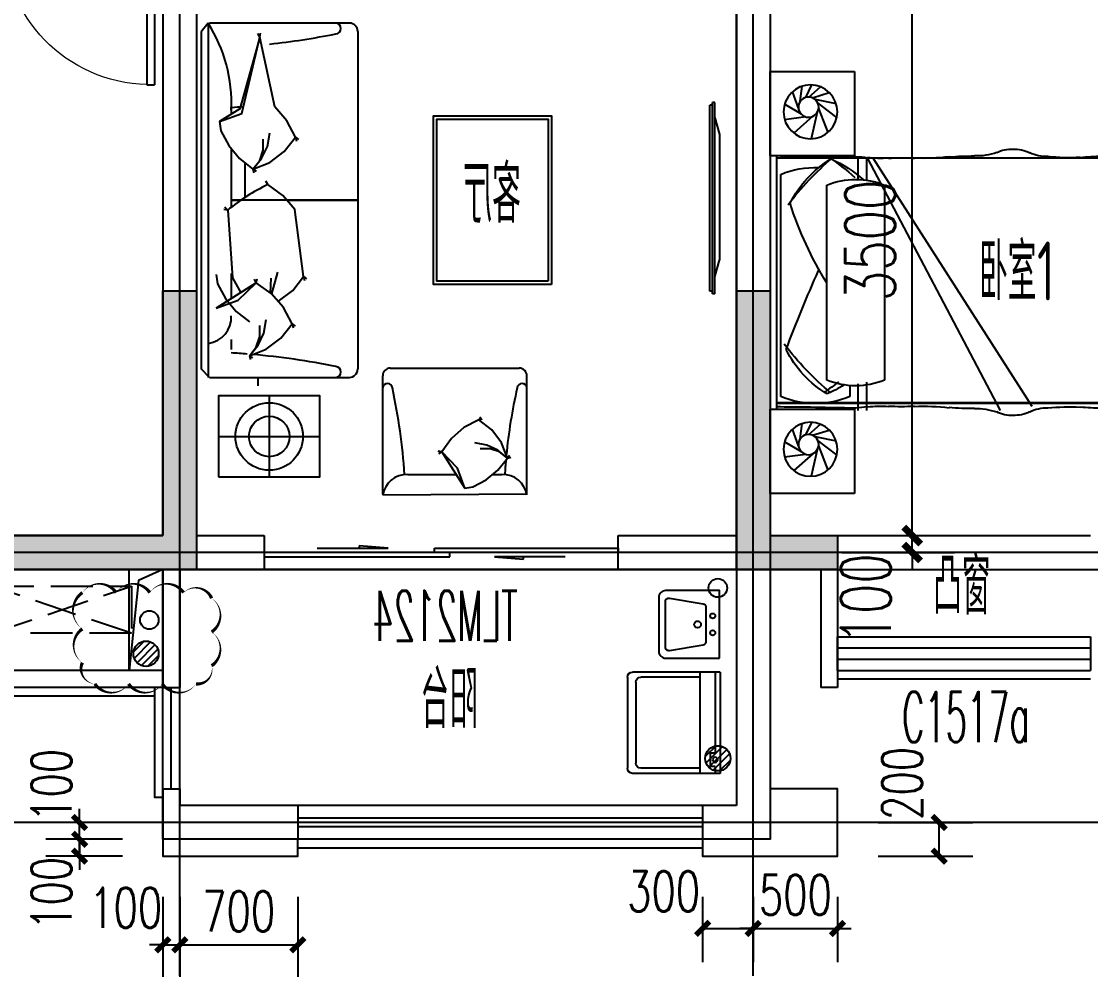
# Model space of a CAD drawing. Extents: x -129588 to 17450, y 1144 to 109436.
# Drawn here: x -14453 to -8114, y 13326 to 18946 of the extents above; entities that cross this region are included whole.
import ezdxf

# ---------------------------------------------------------------- set-up
doc = ezdxf.new("R2010")
doc.units = 0
doc.header["$LTSCALE"] = 1000
doc.header["$MEASUREMENT"] = 0
doc.linetypes.add('DASH', pattern=[0.35, 0.25, -0.1])
for name, color, linetype, plot in [('_S-PS(排水管)', 255, 'Continuous', False), ('A-area(算全面积)', 21, 'Continuous', False), ('A-area(算半面积)', 23, 'Continuous', False), ('A-FUR', 8, 'Continuous', False), ('Q20160530修改', 20, 'Continuous', False)]:
    doc.layers.add(name, color=color, linetype=linetype, plot=plot)
for name, color, linetype in [('_S-空调立管', 7, 'Continuous'), ('A-Lvtry', 5, 'Continuous'), ('A-外装饰线脚', 7, 'Continuous'), ('A-洞口', 105, 'Continuous'), ('A-看线', 105, 'Continuous'), ('A-空调室外机', 5, 'DASH'), ('A-第三道尺寸线', 105, 'Continuous'), ('A-线脚看线', 9, 'Continuous'), ('AE-FLOR', 151, 'Continuous'), ('DOTE', 16, 'Continuous'), ('NL', 5, 'Continuous'), ('PUB_HATCH', 8, 'Continuous'), ('PUB_TEXT', 7, 'Continuous'), ('WALL', 2, 'Continuous'), ('WINDOW', 4, 'Continuous'), ('WINDOW_TEXT', 7, 'Continuous'), ('剪力墙', 6, 'Continuous'), ('栏杆', 142, 'Continuous')]:
    doc.layers.add(name, color=color, linetype=linetype)
doc.layers.add('A-第四道尺寸线(线脚尺寸)', color=105, linetype='Continuous', lineweight=5)
doc.styles.add('_TCH_DIM_T3', font='SIMPLEX.shx', dxfattribs={"width": 0.705882, "bigfont": 'GBCBIG.shx'})
doc.styles.add('_TCH_WINDOW', font='SIMPLEX.shx', dxfattribs={"width": 0.7, "height": 3.5, "bigfont": 'GBCBIG.shx'})
doc.styles.get("Standard").update_dxf_attribs({"font": 'gbenor.shx', "width": 0.7, "bigfont": 'gbcbig.shx'})
doc.dimstyles.new('_TCH_ARCH&&100', dxfattribs={"dimtxt": 297.5, "dimasz": 100, "dimexe": 250, "dimexo": 300, "dimgap": 100, "dimtad": 1, "dimdec": 0, "dimzin": 0, "dimdsep": 46, "dimtxsty": '_TCH_DIM_T3', "dimblk": 'ARCHTICK', "dimcen": 0.09, "dimclrt": 7, "dimazin": 2, "dimtfac": 1, "dimtdec": 0, "dimtix": 1, "dimtmove": 2, "dimatfit": 3, "dimfxl": 0, "dimtolj": 1, "dimtzin": 0, "dimarcsym": 0})
doc.dimstyles.new('_TCH_ARCH&&80', dxfattribs={"dimtxt": 238, "dimasz": 80, "dimexe": 200, "dimexo": 240, "dimgap": 80, "dimtad": 1, "dimdec": 0, "dimzin": 0, "dimdsep": 46, "dimtxsty": '_TCH_DIM_T3', "dimblk": 'ARCHTICK', "dimcen": 0.09, "dimclrt": 7, "dimazin": 2, "dimtfac": 1, "dimtdec": 0, "dimtix": 1, "dimtmove": 2, "dimatfit": 3, "dimfxl": 0, "dimtolj": 1, "dimtzin": 0, "dimarcsym": 0})

# ---------------------------------------------------------------- blocks, each defined once
blk = doc.blocks.new('jgjlq030328')
at = {"layer": 'PUB_HATCH'}
for points in [[(-259935, 8211.9), (-259935, 9661.9), (-259735, 9661.9), (-259735, 8011.9), (-260835, 8011.9), (-260835, 8211.9)], [(-256535, 9661.9), (-256335, 9661.9), (-256335, 8211.9), (-255935, 8211.9), (-255935, 8011.9), (-256535, 8011.9)]]:
    blk.add_hatch(color=256, dxfattribs=at).paths.add_polyline_path(points)
at = {"layer": '剪力墙'}
for points in [[(-259935, 8211.9), (-259935, 9661.9), (-259735, 9661.9), (-259735, 8011.9), (-260835, 8011.9), (-260835, 8211.9)], [(-256535, 9661.9), (-256335, 9661.9), (-256335, 8211.9), (-255935, 8211.9), (-255935, 8011.9), (-256535, 8011.9)]]:
    blk.add_lwpolyline(points, close=True, dxfattribs=at)
for points in [[(-259735, 8211.9), (-259735, 8211.9)], [(-256535, 8211.9), (-256535, 8211.9)]]:
    blk.add_lwpolyline(points, dxfattribs=at)
blk = doc.blocks.new('zhouxianssceng0329')
at = {"layer": 'DOTE'}
for p, q in [((-13513.7, 132089.9), (-13513.7, 143398.2)), ((-10113.7, 132089.9), (-10113.7, 143398.2)), ((5501.3, 134598.2), (-44988.6, 134598.2)), ((5501.3, 132998.2), (-44988.6, 132998.2))]:
    blk.add_line(p, q, dxfattribs=at)
blk = doc.blocks.new('ktswaj')
at = {"linetype": 'DASH'}
blk.add_lwpolyline([(15990.1, 179082.6), (15990.1, 178253.3), (16268.4, 178253.3), (16268.4, 179082.6)], close=True, dxfattribs=at)
for points in [[(15990.1, 179082.6), (16268.4, 178253.3)], [(15990.1, 178253.3), (16268.4, 179082.6)]]:
    blk.add_lwpolyline(points, dxfattribs=at)
blk = doc.blocks.new('32Y54')
at = {"linetype": 'DASH', "ltscale": 20}
for p, q in [((-6926.5, 151563.5), (-6926.5, 152666.1)), ((-6911.2, 152666.1), (-6926.5, 152666.1)), ((-6911.2, 151548.5), (-6911.2, 152682.5)), ((-6911.2, 151548.5), (-6911.2, 152682.5)), ((-6896.2, 152682.5), (-6911.2, 152682.5)), ((-6896.2, 151548.5), (-6896.2, 152682.5)), ((-6896.2, 152590), (-6868.9, 152491.4)), ((-6868.9, 152491.4), (-6868.9, 151747.1)), ((-6896.2, 151648.5), (-6868.9, 151747.1)), ((-6896.2, 151548.5), (-6911.2, 151548.5))]:
    blk.add_line(p, q, dxfattribs=at)
at = {"linetype": 'ByBlock', "ltscale": 20}
blk.add_line((-6911.2, 151563.5), (-6926.5, 151563.5), dxfattribs=at)
blk = doc.blocks.new('A$C40FB7DD8')
at = {"layer": 'A-FUR'}
for p, q in [((41.5, 2879.3), (0, 2829.3)), ((41.5, 2879.3), (41.5, 780.5)), ((878.2, 2880.5), (48.2, 2880.5)), ((878.2, 2880.5), (48.2, 2880.5)), ((0, 2829.3), (0, 830.5)), ((928.2, 2830.5), (928.2, 830.5)), ((928.2, 2830.5), (928.2, 830.5)), ((178.2, 2380.5), (178.2, 2340.1)), ((178.2, 2380.5), (178.2, 2340.1)), ((178.2, 2136.3), (178.2, 1788.7)), ((178.2, 2136.3), (178.2, 1788.7)), ((258.2, 2052.9), (258.2, 1846.2)), ((258.2, 2052.9), (258.2, 1846.2)), ((928.2, 1830.5), (178.2, 1830.5)), ((178.2, 1830.5), (234.9, 1830.5)), ((928.2, 1830.5), (178.2, 1830.5)), ((178.2, 1830.5), (234.9, 1830.5)), ((508.2, 1830.5), (928.2, 1830.5)), ((508.2, 1830.5), (928.2, 1830.5)), ((178.2, 1396.7), (178.2, 1246.9)), ((178.2, 1396.7), (178.2, 1246.9)), ((178.2, 1005.8), (178.2, 945.4)), ((178.2, 1005.8), (178.2, 945.4)), ((48.2, 780.5), (0, 830.5)), ((1120.8, 835.2), (1885.8, 835.2)), ((48.2, 780.5), (878.2, 780.5)), ((48.2, 780.5), (878.2, 780.5)), ((1075.8, 88.2), (1075.8, 790.2)), ((1930.8, 88.2), (1930.8, 790.2)), ((403.2, 670.5), (403.2, 190.5)), ((403.2, 670.5), (403.2, 190.5)), ((103.2, 430.5), (703.2, 430.5)), ((1224.3, 205.2), (1511.1, 205.2)), ((1728.1, 205.2), (1782.4, 205.2)), ((1930.8, 88.2), (1076.9, 82.1))]:
    blk.add_line(p, q, dxfattribs=at)
for points in [[(108.7, 2296.4), (240.3, 2344.4), (346.7, 2797.9), (228.5, 2371.8), (108.7, 2296.4)], [(108.7, 2296.4), (240.3, 2344.4), (346.7, 2797.9), (228.5, 2371.8), (108.7, 2296.4)], [(346.7, 2797.9), (335.5, 2818.2)], [(346.7, 2797.9), (335.5, 2818.2)], [(346.7, 2797.9), (351.9, 2820.8)], [(346.7, 2797.9), (351.9, 2820.8)], [(558.7, 2203.4), (508, 2301.4), (436, 2383.9), (346.7, 2797.9)], [(558.7, 2203.4), (508, 2301.4), (436, 2383.9), (346.7, 2797.9)], [(108.7, 2296.4), (116.7, 2242), (163.4, 2154.2), (227.2, 2077.4), (306.1, 2015.1)], [(108.7, 2296.4), (116.7, 2242), (163.4, 2154.2), (227.2, 2077.4), (306.1, 2015.1)], [(306.1, 2015.1), (358.2, 2076.9), (392.2, 2149.6), (406.1, 2229.1)], [(306.1, 2015.1), (358.2, 2076.9), (392.2, 2149.6), (406.1, 2229.1)], [(306.1, 2015.1), (406.1, 2054.1), (492.6, 2118.4), (558.7, 2203.4), (577.5, 2190.4)], [(306.1, 2015.1), (406.1, 2054.1), (492.6, 2118.4), (558.7, 2203.4), (577.5, 2190.4)], [(306.1, 2015.1), (346.8, 2066.1), (367.7, 2128.1), (367.2, 2193.4)], [(306.1, 2015.1), (346.8, 2066.1), (367.7, 2128.1), (367.2, 2193.4)], [(558.7, 2203.4), (564.9, 2180.8)], [(558.7, 2203.4), (564.9, 2180.8)], [(306.1, 2015.1), (312.3, 1992.4)], [(306.1, 2015.1), (324.9, 2002.1)], [(306.1, 2015.1), (312.3, 1992.4)], [(306.1, 2015.1), (324.9, 2002.1)], [(394.2, 1922.8), (383.8, 1943.3)], [(394.2, 1922.8), (383.8, 1943.3)], [(606, 1379.1), (555.5, 1776.4), (483.5, 1858.8), (394.2, 1922.8)], [(606, 1379.1), (555.5, 1776.4), (483.5, 1858.8), (394.2, 1922.8)], [(157, 1771.5), (133.8, 1775)], [(157, 1771.5), (133.8, 1775)], [(157, 1771.5), (140.8, 1789.4)], [(157, 1771.5), (140.8, 1789.4)], [(157, 1771.5), (185.8, 1370.1), (234.4, 1282.6)], [(157, 1771.5), (185.8, 1370.1), (234.4, 1282.6)], [(419, 1274.8), (454.1, 1405)], [(419, 1274.8), (454.1, 1405)], [(88.4, 1390.3), (96.4, 1335.9), (143.1, 1248.1), (206.9, 1171.3), (285.8, 1109)], [(88.4, 1390.3), (96.4, 1335.9), (143.1, 1248.1), (206.9, 1171.3), (285.8, 1109)], [(88.4, 1190.3), (220, 1238.3), (326.4, 1341.9), (208.2, 1265.8), (88.4, 1190.3)], [(88.4, 1190.3), (220, 1238.3), (326.4, 1341.9), (208.2, 1265.8), (88.4, 1190.3)], [(326.4, 1341.9), (315.2, 1362.1)], [(326.4, 1341.9), (315.2, 1362.1)], [(326.4, 1341.9), (331.6, 1364.7)], [(326.4, 1341.9), (331.6, 1364.7)], [(538.4, 1097.4), (487.7, 1195.4), (415.6, 1277.8), (326.4, 1341.9)], [(538.4, 1097.4), (487.7, 1195.4), (415.6, 1277.8), (326.4, 1341.9)], [(411, 1282.1), (415.4, 1368.5)], [(411, 1282.1), (415.4, 1368.5)], [(459.1, 1232.4), (542.6, 1295.7), (606, 1379.1)], [(459.1, 1232.4), (542.6, 1295.7), (606, 1379.1)], [(606, 1379.1), (624.9, 1365.3)], [(606, 1379.1), (612.4, 1355.7)], [(606, 1379.1), (624.9, 1365.3)], [(606, 1379.1), (612.4, 1355.7)], [(285.8, 909), (337.8, 970.9), (371.8, 1043.5), (385.7, 1123)], [(285.8, 909), (337.8, 970.9), (371.8, 1043.5), (385.7, 1123)], [(285.8, 909), (385.8, 948.1), (472.2, 1012.4), (538.4, 1097.4), (557.1, 1084.4)], [(285.8, 909), (385.8, 948.1), (472.2, 1012.4), (538.4, 1097.4), (557.1, 1084.4)], [(285.8, 909), (326.5, 960), (347.4, 1022.1), (346.9, 1087.3)], [(285.8, 909), (326.5, 960), (347.4, 1022.1), (346.9, 1087.3)], [(538.4, 1097.4), (544.5, 1074.7)], [(538.4, 1097.4), (544.5, 1074.7)], [(285.8, 909), (291.9, 886.4)], [(285.8, 909), (304.5, 896)], [(285.8, 909), (291.9, 886.4)], [(285.8, 909), (304.5, 896)], [(335.5, 780.5), (335.5, 730.5)], [(1645.6, 529.3), (1557.4, 483.7), (1483.2, 418.8), (1425.6, 338.5)], [(1815.1, 302), (1780, 391.9), (1722.1, 469.8), (1645.6, 529.3), (1657.4, 546.2)], [(1645.6, 529.3), (1666, 534.9)], [(1815.1, 302), (1759.5, 348.8), (1694.1, 379.4), (1622.5, 391.9)], [(1425.6, 338.5), (1405, 343.2)], [(1425.6, 338.5), (1407.4, 328.4)], [(1562, 124.3), (1518.8, 242.7), (1425.6, 338.5), (1494.1, 232.2), (1562, 124.3)], [(1815.1, 302), (1769.3, 338.6), (1713.4, 357.4), (1654.7, 356.9)], [(1815.1, 302), (1826.9, 318.8)], [(1562, 124.3), (1610.9, 131.5), (1689.9, 173.5), (1759.1, 230.9), (1815.1, 302)], [(1815.1, 302), (1835.5, 307.5)]]:
    blk.add_lwpolyline(points, dxfattribs=at)
for points in [[(2077.4, 1330.5), (1377.4, 1330.5), (1377.4, 2330.5), (2077.4, 2330.5)], [(2057.4, 1350.5), (1397.4, 1350.5), (1397.4, 2310.5), (2057.4, 2310.5)], [(103.2, 190.5), (703.2, 190.5), (703.2, 670.5), (103.2, 670.5)], [(103.2, 190.5), (703.2, 190.5), (703.2, 670.5), (103.2, 670.5)]]:
    blk.add_lwpolyline(points, close=True, dxfattribs=at)
for radius in [200, 200, 120, 120]:
    blk.add_circle((403.2, 430.5), radius, dxfattribs=at)
for centre, radius, start, end in [((-691.2, 2409.1), 870.5, 357.129, 32.68925), ((-691.2, 2409.1), 870.5, 357.129, 32.68925), ((796.2, 2848.5), 32, 272.87671, 87.12329), ((796.2, 2848.5), 32, 272.87671, 87.12329), ((878.2, 2830.5), 50, 0, 90), ((878.2, 2830.5), 50, 0, 90), ((-79.7, 7198.9), 4469.4, 276.22845, 281.32246), ((-79.7, 7198.9), 4469.4, 276.22845, 281.32246), ((17.7, 4838), 2462.8, 273.73773, 275.43738), ((17.7, 4838), 2462.8, 273.73773, 275.43738), ((893.1, 878.9), 1157, 115.54225, 129.51011), ((893.1, 878.9), 1157, 115.54225, 129.51011), ((20.8, 1137.9), 157.6, 277.53796, 2.71358), ((20.8, 1137.9), 157.6, 277.53796, 2.71358), ((-20, -2497.3), 3428.8, 85.0947, 86.69097), ((-20, -2497.3), 3428.8, 85.0947, 86.69097), ((-55.1, -3291.8), 4223.3, 78.34832, 85.12174), ((-55.1, -3291.8), 4223.3, 78.34832, 85.12174), ((796.2, 812.4), 32, 272.87671, 87.12329), ((796.2, 812.4), 32, 272.87671, 87.12329), ((878.2, 830.5), 50, 270, 0), ((878.2, 830.5), 50, 270, 0), ((1120.8, 790.2), 45, 90, 180), ((1120.8, 790.2), 45, 90, 180), ((1885.8, 790.2), 45, 0, 90), ((1104.6, 716.4), 28.8, 2.87671, 177.12329), ((1104.6, 716.4), 28.8, 2.87671, 177.12329), ((-2199, -8.8), 3410.7, 3.59076, 12.30096), ((-2199, -8.8), 3410.7, 3.59076, 12.30096), ((4880.8, 26.8), 3085.9, 167.06015, 174.57772), ((1902.1, 716.4), 28.8, 2.87671, 177.12329), ((4880.8, 26.8), 3085.9, 175.0947, 176.69097), ((1217.6, 63.5), 141.9, 87.28642, 172.46204), ((1789.1, 63.5), 141.9, 7.53796, 92.71358)]:
    blk.add_arc(centre, radius, start, end, dxfattribs=at)
blk = doc.blocks.new('__附着_A10-SGT-95户型_TEN24QEP_设计区$0$A-Toilet-9')
for p, q in [((-300, 0), (-300, 520)), ((-270, 550), (270, 550)), ((300, 0), (300, 520)), ((-270, 120), (-270, 470)), ((-240, 500), (240, 500)), ((270, 120), (270, 470)), ((-300, 120), (300, 120)), ((-300, 30), (180, 30)), ((-300, 0), (300, 0)), ((180, 60), (260, 60)), ((180, 30), (180, 60)), ((260, 30), (260, 60)), ((260, 30), (300, 30))]:
    blk.add_line(p, q)
blk.add_circle((220, 30), 15)
for centre, start, end in [((-270, 520), 90, 180), ((270, 520), 0, 90), ((-240, 470), 90, 180), ((240, 470), 0, 90)]:
    blk.add_arc(centre, 30, start, end)
blk = doc.blocks.new('__附着_A10-SGT-95户型_TEN24QEP_设计区$0$A-Kitchen-9')
at = {"ltscale": 0.6}
blk.add_line((400, -320), (400, 0), dxfattribs=at)
blk.add_lwpolyline([(400, 0), (0, 0), (0, -320, 0.414214), (40, -360), (360, -360, 0.414214), (400, -320)], format="xyb", dxfattribs=at)
blk.add_lwpolyline([(400, 0), (0, 0), (0, -320, 0.414214), (40, -360), (360, -360, 0.414214), (400, -320)], format="xyb", dxfattribs=at)
blk.add_lwpolyline([(322.8, -96.7), (356.1, -296.7, -0.463455), (336.4, -320), (63.6, -320, -0.463455), (43.9, -296.7), (77.2, -96.7, -0.366629), (96.9, -80), (303.1, -80, -0.366629)], format="xyb", close=True, dxfattribs=at)
blk.add_lwpolyline([(322.8, -96.7), (356.1, -296.7, -0.463455), (336.4, -320), (63.6, -320, -0.463455), (43.9, -296.7), (77.2, -96.7, -0.366629), (96.9, -80), (303.1, -80, -0.366629)], format="xyb", close=True, dxfattribs=at)
for centre, radius in [((150, -40), 15), ((250, -40), 15), ((200, -130), 20)]:
    blk.add_circle(centre, radius, dxfattribs=at)
blk = doc.blocks.new('$DorLib2D$00000131')
at = {"color": 0, "linetype": 'Continuous'}
for p, q in [((0.15, 0.125), (0.2319, 0.1973)), ((0.2319, 0.1973), (0.2319, 0.125)), ((-0.5, 0.125), (-0.5, 0)), ((0.0192, 0.125), (-0.5, 0.125)), ((0.0192, 0), (0.0192, 0.125)), ((0.35, 0.125), (0.15, 0.125)), ((-0.5, 0), (0.0192, 0)), ((-0.024, 0), (0.5, 0)), ((-0.024, -0.125), (-0.024, 0)), ((0.5, 0), (0.5, -0.125)), ((-0.35, -0.125), (-0.15, -0.125)), ((-0.2319, -0.1973), (-0.2319, -0.125)), ((-0.15, -0.125), (-0.2319, -0.1973)), ((0.5, -0.125), (-0.024, -0.125))]:
    blk.add_line(p, q, dxfattribs=at)
blk = doc.blocks.new('$DorLib2D$00000001')
for p, q in [((0.45, 0.975), (0.5, 0.975)), ((0.45, 0), (0.45, 0.975)), ((0.5, 0), (0.5, 0.975)), ((0.5, 0), (0.45, 0))]:
    blk.add_line(p, q)
at = {"lineweight": 13}
blk.add_arc((0.475, 0), 0.975, 91.46928, 180, dxfattribs=at)
blk = doc.blocks.new('a3huxing0323')
at = {"layer": 'AE-FLOR'}
for points in [[(8507.6, 159234.8), (8507.6, 159834.8)], [(8607.6, 159234.8), (8607.6, 159834.8)], [(5407.6, 159134.8), (7807.6, 159134.8)], [(5407.6, 158934.8), (7807.6, 158934.8)]]:
    blk.add_lwpolyline(points, dxfattribs=at)
at = {"layer": 'WALL'}
for p, q in [((5007.6, 168234.8), (5007.6, 160634.8)), ((5207.6, 160734.8), (5207.6, 168234.8)), ((8407.6, 164334.8), (8407.6, 160734.8)), ((8607.6, 164234.8), (8607.6, 160734.8)), ((5907.6, 160734.8), (5207.6, 160734.8)), ((5907.6, 160534.8), (5907.6, 160734.8)), ((8407.6, 160734.8), (8007.6, 160734.8)), ((8007.6, 160734.8), (8007.6, 160534.8)), ((8607.6, 160734.8), (9907.6, 160734.8)), ((5007.6, 160634.8), (5007.6, 158934.8)), ((5207.6, 160534.8), (5907.6, 160534.8)), ((5207.6, 160534.8), (5207.6, 159134.8)), ((8007.6, 160534.8), (8507.6, 160534.8)), ((8507.6, 160534.8), (8507.6, 159834.8)), ((8607.6, 160534.8), (9807.6, 160534.8)), ((8607.6, 160534.8), (8607.6, 159834.8)), ((8607.6, 159834.8), (8507.6, 159834.8)), ((8507.6, 159234.8), (8507.6, 159134.8)), ((8607.6, 159234.8), (8507.6, 159234.8)), ((8607.6, 159234.8), (8607.6, 158934.8)), ((5207.6, 159134.8), (5407.6, 159134.8)), ((5407.6, 159134.8), (5407.6, 158934.8)), ((7807.6, 159134.8), (8507.6, 159134.8)), ((7807.6, 159134.8), (7807.6, 158934.8)), ((5007.6, 158934.8), (5407.6, 158934.8)), ((7807.6, 158934.8), (8607.6, 158934.8))]:
    blk.add_line(p, q, dxfattribs=at)
at = {"layer": 'WINDOW'}
blk.add_line((5907.6, 160534.8), (8007.6, 160534.8), dxfattribs=at)
at = {"layer": '栏杆'}
for points in [[(8607.6, 159934.8), (9807.6, 159934.8)], [(8557.6, 159234.8), (8557.6, 159834.8)], [(8607.6, 159834.8), (9807.6, 159834.8)], [(5407.6, 159059.8), (7807.6, 159059.8)], [(5407.6, 159009.8), (7807.6, 159009.8)]]:
    blk.add_lwpolyline(points, dxfattribs=at)
at = {"extrusion": (0, 0, -1), "zscale": -1}
blk.add_blockref('A$C40FB7DD8', (-8380.4, 160892), dxfattribs=at)
at = {"layer": 'A-FUR', "color": 8, "linetype": 'DASH', "ltscale": 0.4, "extrusion": (0, 0, -1), "zscale": -1}
blk.add_blockref('32Y54', (1561.3, 10620.1), dxfattribs=at)
at = {"layer": 'A-Lvtry', "xscale": -1, "rotation": 90}
blk.add_blockref('__附着_A10-SGT-95户型_TEN24QEP_设计区$0$A-Kitchen-9', (5307.8, 160408.7), dxfattribs=at)
at = {"layer": 'A-Lvtry', "extrusion": (0, 0, -1), "xscale": -1, "zscale": -1, "rotation": 90}
blk.add_blockref('__附着_A10-SGT-95户型_TEN24QEP_设计区$0$A-Toilet-9', (-5303.6, 159625.8), dxfattribs=at)
at = {"layer": 'A-空调室外机', "rotation": 90}
blk.add_blockref('ktswaj', (187875.6, 144166.4), dxfattribs=at)
at = {"layer": 'WINDOW'}
ref = blk.add_blockref('$DorLib2D$00000001', (9107.6, 164284.8), dxfattribs=dict(at, xscale=-900, yscale=-900, zscale=-900))
ref.add_attrib('A', 'M0923', (8764.6, 164461), dxfattribs={"layer": 'WINDOW_TEXT', "height": 297.5, "style": '_TCH_WINDOW', "width": 0.494118})
ref = blk.add_blockref('$DorLib2D$00000131', (6957.6, 160634.8), dxfattribs=dict(at, xscale=2100, yscale=200, zscale=2100))
ref.add_attrib('A', 'TLM2124', (6502.6, 160111), dxfattribs={"layer": 'WINDOW_TEXT', "height": 297.5, "style": '_TCH_WINDOW', "width": 0.494118})
at = {"layer": 'PUB_TEXT', "width": 0.7}
for s, p in [('客厅', (6486.1, 162588.9)), ('阳台', (6737.6, 159594.1))]:
    blk.add_text(s, height=337.59, dxfattribs=at).set_placement(p)
blk = doc.blocks.new('床-次')
for p, q in [((0, 1250), (-500, 1250)), ((-500, 1250), (-500, 750)), ((0, 750), (0, 1250)), ((-230.3, 1099.5), (-298, 1160.7)), ((-211.2, 1097.1), (-246.7, 1171.4)), ((-179.1, 1074.2), (-189.7, 1163.7)), ((-264.8, 1087), (-391.3, 1061.6)), ((-251.5, 1094.8), (-351.2, 1125.9)), ((-168.5, 1032.8), (-133.7, 1131.8)), ((-281.6, 1064.1), (-395.4, 976.5)), ((-287.6, 1032.1), (-341.4, 888.3)), ((-185.3, 997.5), (-85.7, 1056.5)), ((-279.8, 1009.2), (-244.4, 851.5)), ((-253.8, 985.3), (-140.1, 886)), ((-212.8, 981.5), (-86.3, 964.7)), ((-40, 738.5), (-2054.4, 738.5)), ((-40, 738.5), (-2054.4, 738.5)), ((-1999.7, 738.5), (-1999.7, -801.2)), ((-608.2, 738.5), (-1552.4, -732.5)), ((-575.1, 738.5), (-1363.6, -758.2)), ((-570.6, 738.5), (-570.6, 606)), ((-519.8, 738.5), (-519.8, 615.5)), ((-500, 750), (0, 750)), ((-40, -750), (-40, 750)), ((-40, 750), (0, 750)), ((0, 750), (0, -750)), ((-63, -675.7), (-63, 640.9)), ((-678.3, 577.3), (-678.3, -578.2)), ((-336.3, -578.2), (-336.3, 577.3)), ((-570.6, -590.9), (-570.6, -758.2)), ((-519.8, -600.4), (-519.8, -758.2)), ((-473.4, -610.8), (-473.4, -675.7)), ((-40, -711.5), (-2054.4, -711.5)), ((-40, -715.5), (-2054.4, -715.5)), ((0, -750), (-500, -750)), ((-500, -750), (-500, -1250)), ((0, -750), (-40, -750)), ((0, -1250), (0, -750)), ((-251.5, -905.2), (-351.2, -874.1)), ((-230.3, -900.5), (-298, -839.3)), ((-211.2, -902.9), (-246.7, -828.6)), ((-179.1, -925.8), (-189.7, -836.3)), ((-168.5, -967.2), (-133.7, -868.2)), ((-281.6, -935.9), (-395.4, -1023.5)), ((-264.8, -913), (-391.3, -938.4)), ((-185.3, -1002.5), (-85.7, -943.5)), ((-287.6, -967.9), (-341.4, -1111.7)), ((-279.8, -990.8), (-244.4, -1148.5)), ((-253.8, -1014.7), (-140.1, -1114)), ((-212.8, -1018.5), (-86.3, -1035.3)), ((-500, -1250), (0, -1250))]:
    blk.add_line(p, q)
for centre, radius in [((-239.3, 1011.5), 160), ((-228.1, 1039.5), 60), ((-239.3, -988.5), 160), ((-228.1, -960.5), 60)]:
    blk.add_circle(centre, radius)
for centre, radius, start, end in [((-2050.6, 726), 61.8, 114.65516, 197.05817), ((-2025.4, 689.2), 106, 45.78413, 118.72126), ((-1950.6, 749.2), 16, 93.39574, 183.44183), ((-1636.1, 955.2), 209.3, 267.15615, 297.45765), ((-1447.1, 581), 209.9, 87.96316, 116.12762), ((-1430.8, 599), 192, 63.04698, 92.64916), ((-1225.8, 1105.3), 355.3, 250.60635, 272.32801), ((-1983, 763.6), 138.4, 203.70607, 231.95597), ((-1965.7, -466.9), 1215.2, 83.96781, 90.04075), ((-1770.2, 1899.8), 1160.2, 266.64954, 276.11997), ((-1221.3, -1525.3), 2275.6, 85.96877, 89.74947), ((-909.2, 2045.3), 1309.4, 263.33019, 272.35813), ((-778.2, -773.7), 1512.6, 87.0776, 92.9224), ((-655.9, 1541.2), 805.5, 266.782, 275.59148), ((-480.7, 163.8), 583.8, 86.03666, 99.53314), ((-58.4, 47), 749.3, 113.83469, 131.46224), ((532.5, -530), 1548.8, 124.57489, 131.88808), ((-774.9, -20652.4), 21401.2, 88.49238, 89.10433), ((-1546.8, -636.7), 1810.6, 37.31306, 49.42063), ((-689.8, 185.7), 637.9, 26.40883, 59.00025), ((-160, -2198.1), 2939.9, 87.66163, 91.01156), ((-2098.3, 610.2), 53.6, 340.23108, 55.86441), ((-268.2, 142.5), 539, 67.62117, 92.10241), ((-1819.9, 531), 236, 164.99871, 197.18078), ((-507.3, 161.9), 449.1, 67.62117, 112.37883), ((-2002.9, 452.2), 43.4, 129.07345, 167.94605), ((-2962.5, 430.3), 933.9, 354.95264, 3.41649), ((-2185.6, 1136.9), 2172.2, 328.3558, 342.10444), ((5743.4, 272.5), 7776, 179.44258, 181.07566), ((-1219.9, 79.3), 812.7, 176.67233, 181.72422), ((-7673.2, -3224.4), 8087.9, 20.45865, 24.04845), ((-9950.5, -199.5), 7922.3, 358.6733, 1.8401), ((-1523.8, 732.7), 1810.6, 309.96455, 322.68694), ((-2329.2, -362.3), 299.6, 341.30518, 356.04213), ((-666.8, -113.7), 637.9, 300.99975, 333.59117), ((-1819.9, -528), 236, 162.81922, 195.00129), ((-2098.3, -607.2), 53.6, 304.13559, 19.76892), ((-507.3, -162.9), 449.1, 247.62117, 292.37883), ((-35.4, 25), 749.3, 237.46377, 246.16531), ((555.5, 626), 1548.8, 231.63721, 235.42511), ((-1983, -760.6), 138.4, 128.04403, 156.29393), ((-268.2, -177.3), 539, 247.62117, 292.37883), ((-2050.6, -723), 61.8, 162.94183, 245.34484), ((-1950.6, -746.2), 16, 176.55817, 266.60426), ((-1965.7, 469.9), 1215.2, 269.95925, 276.03219), ((-1770.2, -1896.8), 1160.2, 83.88003, 93.35046), ((-1636.1, -952.2), 209.3, 62.54235, 92.84385), ((-1225.8, -1102.3), 355.3, 87.67199, 109.39365), ((-1221.3, 1528.3), 2275.6, 270.25053, 274.03123), ((-909.2, -2042.3), 1309.4, 87.64187, 96.66981), ((-778.2, 776.7), 1512.6, 267.0776, 272.9224), ((-655.9, -1538.2), 805.5, 84.40852, 93.218), ((-480.7, -160.8), 583.8, 260.46686, 273.96334), ((-774.9, 20655.4), 21401.2, 270.89567, 271.50762), ((-160, 2201.1), 2939.9, 268.98844, 272.33837), ((-2025.4, -686.2), 106, 241.27874, 314.21587), ((-1447.1, -578), 209.9, 243.87238, 272.03684), ((-1430.8, -596), 192, 267.35084, 296.95302)]:
    blk.add_arc(centre, radius, start, end)
at = {"text_generation_flag": 4, "width": 0.8, "flags": 9}
for tag, p in [('XSIZE', (-239.3, 1011.5)), ('YSIZE', (-239.3, 1011.5)), ('XSIZE', (-239.3, -988.5)), ('YSIZE', (-239.3, -988.5))]:
    blk.add_attdef(tag, p, '', height=0.5, rotation=180, dxfattribs=at)
blk = doc.blocks.new('$TCHSYS$WIN2D')
for p, q in [((-0.5, 0.5), (0.5, 0.5)), ((-0.5, 0.5), (-0.5, -0.5)), ((0.5, 0.5), (0.5, -0.5)), ((0.5, 0.1667), (-0.5, 0.1667)), ((0.5, -0.1667), (-0.5, -0.1667)), ((-0.5, -0.5), (0.5, -0.5))]:
    blk.add_line(p, q)
blk = doc.blocks.new('_ArchTick')
at = {"color": 0, "linetype": 'ByBlock', "const_width": 0.4}
blk.add_lwpolyline([(-0.5, -0.5), (0.5, 0.5)], dxfattribs=at)
blk = doc.blocks.new('*D1049')
at = {"layer": 'A-第三道尺寸线', "color": 0, "lineweight": -2, "transparency": 16777216}
for p, q in [((17457.5, 164234.8), (18123.7, 164234.8)), ((17873.7, 160734.8), (17873.7, 164234.8)), ((17457.5, 160734.8), (18123.7, 160734.8))]:
    blk.add_line(p, q, dxfattribs=at)
at = {"layer": 'Defpoints', "color": 0, "transparency": 16777216}
for p in [(17157.5, 164234.8), (17873.7, 164234.8), (17157.5, 160734.8)]:
    blk.add_point(p, dxfattribs=at)
at = {"layer": 'A-第三道尺寸线', "color": 0, "lineweight": -2, "transparency": 16777216, "xscale": 100, "yscale": 100, "zscale": 100}
for p, rotation in [((17873.7, 164234.8), 90), ((17873.7, 160734.8), 270)]:
    blk.add_blockref('_ArchTick', p, dxfattribs=dict(at, rotation=rotation))
at = {"layer": 'A-第三道尺寸线', "color": 7, "transparency": 16777216, "insert": (17625, 162484.8), "char_height": 297.5, "attachment_point": 5, "rotation": 90, "style": '_TCH_DIM_T3'}
blk.add_mtext('\\A1;3500', dxfattribs=at)
blk = doc.blocks.new('*D1050')
at = {"layer": 'A-第三道尺寸线', "color": 0, "lineweight": -2, "transparency": 16777216}
for p, q in [((17873.7, 160734.8), (17873.7, 160834.8)), ((17457.5, 160734.8), (18123.7, 160734.8)), ((17873.7, 160634.8), (17873.7, 160734.8)), ((17457.5, 160634.8), (18123.7, 160634.8)), ((17873.7, 160634.8), (17873.7, 160534.8))]:
    blk.add_line(p, q, dxfattribs=at)
at = {"layer": 'Defpoints', "color": 0, "transparency": 16777216}
for p in [(17157.5, 160734.8), (17873.7, 160734.8), (17157.5, 160634.8)]:
    blk.add_point(p, dxfattribs=at)
at = {"layer": 'A-第三道尺寸线', "color": 0, "lineweight": -2, "transparency": 16777216, "xscale": 100, "yscale": 100, "zscale": 100}
for p, rotation in [((17873.7, 160734.8), 270), ((17873.7, 160634.8), 90)]:
    blk.add_blockref('_ArchTick', p, dxfattribs=dict(at, rotation=rotation))
at = {"layer": 'A-第三道尺寸线', "color": 7, "transparency": 16777216, "insert": (17598.7, 160359.8), "char_height": 297.5, "attachment_point": 5, "rotation": 90, "style": '_TCH_DIM_T3'}
blk.add_mtext('\\A1;100', dxfattribs=at)
blk = doc.blocks.new('ssxianjiao0329')
at = {"layer": 'A-外装饰线脚'}
for points in [[(-10413.7, 132898.2), (-10413.7, 132798.2), (-10013.7, 132798.2), (-9613.7, 132798.2), (-9613.7, 133198.2), (-10013.7, 133198.2)], [(-13613.7, 132898.2), (-13613.7, 132798.2), (-12813.7, 132798.2), (-12813.7, 132898.2)]]:
    blk.add_lwpolyline(points, dxfattribs=at)
at = {"layer": 'A-线脚看线'}
for points in [[(-8113.7, 133848.2), (-9613.7, 133848.2)], [(-14813.7, 133798.2), (-14813.7, 133748.2), (-13663.7, 133748.2)], [(-13613.7, 133798.2), (-13663.7, 133798.2), (-13663.7, 133148.2), (-13613.7, 133148.2)], [(-12813.7, 132848.2), (-10413.7, 132848.2)]]:
    blk.add_lwpolyline(points, dxfattribs=at)
blk = doc.blocks.new('jfdsajjfjkjhhj')
at = {"layer": 'A-洞口'}
blk.add_lwpolyline([(-56303.8, 137588.3), (-56103.8, 137588.3), (-56103.8, 136988.3), (-56303.8, 136988.3)], close=True, dxfattribs=at)
blk.add_lwpolyline([(-56103.8, 137588.3), (-56249.2, 137521.8), (-56303.8, 136988.3)], dxfattribs=at)
blk = doc.blocks.new('huxingdongkoupiaochuangyangtai')
blk.add_blockref('jfdsajjfjkjhhj', (42490.1, 0))
blk = doc.blocks.new('*D1629')
at = {"layer": 'A-第四道尺寸线(线脚尺寸)', "color": 0, "lineweight": -2, "transparency": 16777216}
for p, q in [((-13613.7, 13758.2), (-13613.7, 13272.5)), ((-13513.7, 13758.2), (-13513.7, 13272.5)), ((-13613.7, 13472.5), (-13693.7, 13472.5)), ((-13613.7, 13472.5), (-13513.7, 13472.5)), ((-13513.7, 13472.5), (-13433.7, 13472.5))]:
    blk.add_line(p, q, dxfattribs=at)
at = {"layer": 'Defpoints', "color": 0, "transparency": 16777216}
for p in [(-13613.7, 13998.2), (-13513.7, 13998.2), (-13513.7, 13472.5)]:
    blk.add_point(p, dxfattribs=at)
at = {"layer": 'A-第四道尺寸线(线脚尺寸)', "color": 0, "lineweight": -2, "transparency": 16777216, "xscale": 80, "yscale": 80, "zscale": 80}
blk.add_blockref('_ArchTick', (-13613.7, 13472.5), dxfattribs=at)
at = {"layer": 'A-第四道尺寸线(线脚尺寸)', "color": 0, "lineweight": -2, "transparency": 16777216, "xscale": 80, "yscale": 80, "zscale": 80, "rotation": 180}
blk.add_blockref('_ArchTick', (-13513.7, 13472.5), dxfattribs=at)
at = {"layer": 'A-第四道尺寸线(线脚尺寸)', "color": 7, "transparency": 16777216, "insert": (-13833.7, 13692.5), "char_height": 238, "attachment_point": 5, "style": '_TCH_DIM_T3'}
blk.add_mtext('\\A1;100', dxfattribs=at)
blk = doc.blocks.new('*D1630')
at = {"layer": 'A-第四道尺寸线(线脚尺寸)', "color": 0, "lineweight": -2, "transparency": 16777216}
for p, q in [((-13513.7, 13758.2), (-13513.7, 13272.5)), ((-12813.7, 13758.2), (-12813.7, 13272.5)), ((-13513.7, 13472.5), (-12813.7, 13472.5))]:
    blk.add_line(p, q, dxfattribs=at)
at = {"layer": 'Defpoints', "color": 0, "transparency": 16777216}
for p in [(-13513.7, 13998.2), (-12813.7, 13998.2), (-12813.7, 13472.5)]:
    blk.add_point(p, dxfattribs=at)
at = {"layer": 'A-第四道尺寸线(线脚尺寸)', "color": 0, "lineweight": -2, "transparency": 16777216, "xscale": 80, "yscale": 80, "zscale": 80, "rotation": 180}
blk.add_blockref('_ArchTick', (-13513.7, 13472.5), dxfattribs=at)
at = {"layer": 'A-第四道尺寸线(线脚尺寸)', "color": 0, "lineweight": -2, "transparency": 16777216, "xscale": 80, "yscale": 80, "zscale": 80}
blk.add_blockref('_ArchTick', (-12813.7, 13472.5), dxfattribs=at)
at = {"layer": 'A-第四道尺寸线(线脚尺寸)', "color": 7, "transparency": 16777216, "insert": (-13163.7, 13671.5), "char_height": 238, "attachment_point": 5, "style": '_TCH_DIM_T3'}
blk.add_mtext('\\A1;700', dxfattribs=at)
blk = doc.blocks.new('*D1631')
at = {"layer": 'A-第四道尺寸线(线脚尺寸)', "color": 0, "lineweight": -2, "transparency": 16777216}
for p, q in [((-14107.6, 14098.2), (-14107.6, 14178.2)), ((-13853.7, 14098.2), (-14307.6, 14098.2)), ((-14107.6, 13998.2), (-14107.6, 14098.2)), ((-13853.7, 13998.2), (-14307.6, 13998.2)), ((-14107.6, 13998.2), (-14107.6, 13918.2))]:
    blk.add_line(p, q, dxfattribs=at)
at = {"layer": 'Defpoints', "color": 0, "transparency": 16777216}
for p in [(-14107.6, 14098.2), (-13613.7, 14098.2), (-13613.7, 13998.2)]:
    blk.add_point(p, dxfattribs=at)
at = {"layer": 'A-第四道尺寸线(线脚尺寸)', "color": 0, "lineweight": -2, "transparency": 16777216, "xscale": 80, "yscale": 80, "zscale": 80}
for p, rotation in [((-14107.6, 14098.2), 270), ((-14107.6, 13998.2), 90)]:
    blk.add_blockref('_ArchTick', p, dxfattribs=dict(at, rotation=rotation))
at = {"layer": 'A-第四道尺寸线(线脚尺寸)', "color": 7, "transparency": 16777216, "insert": (-14274.2, 13778.2), "char_height": 238, "attachment_point": 5, "rotation": 90, "style": '_TCH_DIM_T3'}
blk.add_mtext('\\A1;100', dxfattribs=at)
blk = doc.blocks.new('*D1632')
at = {"layer": 'A-第四道尺寸线(线脚尺寸)', "color": 0, "lineweight": -2, "transparency": 16777216}
for p, q in [((-14107.6, 14198.2), (-14107.6, 14278.2)), ((-13853.7, 14198.2), (-14307.6, 14198.2)), ((-14107.6, 14098.2), (-14107.6, 14198.2)), ((-13853.7, 14098.2), (-14307.6, 14098.2)), ((-14107.6, 14098.2), (-14107.6, 14018.2))]:
    blk.add_line(p, q, dxfattribs=at)
at = {"layer": 'Defpoints', "color": 0, "transparency": 16777216}
for p in [(-14107.6, 14198.2), (-13613.7, 14198.2), (-13613.7, 14098.2)]:
    blk.add_point(p, dxfattribs=at)
at = {"layer": 'A-第四道尺寸线(线脚尺寸)', "color": 0, "lineweight": -2, "transparency": 16777216, "xscale": 80, "yscale": 80, "zscale": 80}
for p, rotation in [((-14107.6, 14198.2), 270), ((-14107.6, 14098.2), 90)]:
    blk.add_blockref('_ArchTick', p, dxfattribs=dict(at, rotation=rotation))
at = {"layer": 'A-第四道尺寸线(线脚尺寸)', "color": 7, "transparency": 16777216, "insert": (-14274.2, 14418.2), "char_height": 238, "attachment_point": 5, "rotation": 90, "style": '_TCH_DIM_T3'}
blk.add_mtext('\\A1;100', dxfattribs=at)
blk = doc.blocks.new('*D1633')
at = {"layer": 'A-第四道尺寸线(线脚尺寸)', "color": 0, "lineweight": -2, "transparency": 16777216}
for p, q in [((-10413.7, 13758.2), (-10413.7, 13370)), ((-10113.7, 13758.2), (-10113.7, 13370)), ((-10413.7, 13570), (-10113.7, 13570))]:
    blk.add_line(p, q, dxfattribs=at)
at = {"layer": 'Defpoints', "color": 0, "transparency": 16777216}
for p in [(-10413.7, 13998.2), (-10113.7, 13998.2), (-10113.7, 13570)]:
    blk.add_point(p, dxfattribs=at)
at = {"layer": 'A-第四道尺寸线(线脚尺寸)', "color": 0, "lineweight": -2, "transparency": 16777216, "xscale": 80, "yscale": 80, "zscale": 80, "rotation": 180}
blk.add_blockref('_ArchTick', (-10413.7, 13570), dxfattribs=at)
at = {"layer": 'A-第四道尺寸线(线脚尺寸)', "color": 0, "lineweight": -2, "transparency": 16777216, "xscale": 80, "yscale": 80, "zscale": 80}
blk.add_blockref('_ArchTick', (-10113.7, 13570), dxfattribs=at)
at = {"layer": 'A-第四道尺寸线(线脚尺寸)', "color": 7, "transparency": 16777216, "insert": (-10644.9, 13790), "char_height": 238, "attachment_point": 5, "style": '_TCH_DIM_T3'}
blk.add_mtext('\\A1;300', dxfattribs=at)
blk = doc.blocks.new('*D1634')
at = {"layer": 'A-第四道尺寸线(线脚尺寸)', "color": 0, "lineweight": -2, "transparency": 16777216}
for p, q in [((-10113.7, 13758.2), (-10113.7, 13370)), ((-9613.7, 13758.2), (-9613.7, 13370)), ((-10113.7, 13570), (-10193.7, 13570)), ((-10113.7, 13570), (-9613.7, 13570)), ((-9613.7, 13570), (-9533.7, 13570))]:
    blk.add_line(p, q, dxfattribs=at)
at = {"layer": 'Defpoints', "color": 0, "transparency": 16777216}
for p in [(-10113.7, 13998.2), (-9613.7, 13998.2), (-9613.7, 13570)]:
    blk.add_point(p, dxfattribs=at)
at = {"layer": 'A-第四道尺寸线(线脚尺寸)', "color": 0, "lineweight": -2, "transparency": 16777216, "xscale": 80, "yscale": 80, "zscale": 80}
blk.add_blockref('_ArchTick', (-10113.7, 13570), dxfattribs=at)
at = {"layer": 'A-第四道尺寸线(线脚尺寸)', "color": 0, "lineweight": -2, "transparency": 16777216, "xscale": 80, "yscale": 80, "zscale": 80, "rotation": 180}
blk.add_blockref('_ArchTick', (-9613.7, 13570), dxfattribs=at)
at = {"layer": 'A-第四道尺寸线(线脚尺寸)', "color": 7, "transparency": 16777216, "insert": (-9863.7, 13769), "char_height": 238, "attachment_point": 5, "style": '_TCH_DIM_T3'}
blk.add_mtext('\\A1;500', dxfattribs=at)
blk = doc.blocks.new('*D1635')
at = {"layer": 'A-第四道尺寸线(线脚尺寸)', "color": 0, "lineweight": -2, "transparency": 16777216}
for p, q in [((-9373.7, 14198.2), (-8811.4, 14198.2)), ((-9011.4, 13998.2), (-9011.4, 14198.2)), ((-9373.7, 13998.2), (-8811.4, 13998.2))]:
    blk.add_line(p, q, dxfattribs=at)
at = {"layer": 'Defpoints', "color": 0, "transparency": 16777216}
for p in [(-9613.7, 14198.2), (-9011.4, 14198.2), (-9613.7, 13998.2)]:
    blk.add_point(p, dxfattribs=at)
at = {"layer": 'A-第四道尺寸线(线脚尺寸)', "color": 0, "lineweight": -2, "transparency": 16777216, "xscale": 80, "yscale": 80, "zscale": 80}
for p, rotation in [((-9011.4, 14198.2), 90), ((-9011.4, 13998.2), 270)]:
    blk.add_blockref('_ArchTick', p, dxfattribs=dict(at, rotation=rotation))
at = {"layer": 'A-第四道尺寸线(线脚尺寸)', "color": 7, "transparency": 16777216, "insert": (-9231.4, 14429.4), "char_height": 238, "attachment_point": 5, "rotation": 90, "style": '_TCH_DIM_T3'}
blk.add_mtext('\\A1;200', dxfattribs=at)
blk = doc.blocks.new('_LV13')
at = {"color": 0}
for p, q in [((-0.071, 0.495), (-0.495, 0.071)), ((0.183, 0.465), (-0.465, -0.183)), ((0.354, 0.354), (-0.354, -0.354)), ((0.465, 0.183), (-0.183, -0.465)), ((0.495, -0.071), (0.071, -0.495))]:
    blk.add_line(p, q, dxfattribs=at)
blk.add_circle((0, 0), 0.5)
blk = doc.blocks.new('jfdsjjkjkh')
at = {"layer": '_S-PS(排水管)'}
blk.add_lwpolyline([(-10268.7, 137478.3, -1), (-10378.7, 137478.3, -1)], format="xyb", close=True, dxfattribs=at)
at = {"layer": '_S-空调立管'}
blk.add_lwpolyline([(-13748.7, 137288.3, -1), (-13638.7, 137288.3, -1)], format="xyb", close=True, dxfattribs=at)
at = {"layer": 'NL', "ltscale": 0.5, "xscale": 150, "yscale": 150, "zscale": 150}
for p in [(-13713.7, 137088.3), (-10323.7, 136468.3)]:
    blk.add_blockref('_LV13', p, dxfattribs=at)
blk = doc.blocks.new('A4huhuxing')
at = {"layer": 'A-看线'}
blk.add_lwpolyline([(17431.5, 160734.8), (18931.5, 160734.8)], dxfattribs=at)
at = {"layer": 'WALL'}
for p, q in [((16831.5, 164334.8), (16831.5, 160534.8)), ((17031.5, 164234.8), (17031.5, 160734.8)), ((17031.5, 160734.8), (17431.5, 160734.8)), ((17431.5, 160734.8), (17431.5, 160134.8)), ((16831.5, 160534.8), (17331.5, 160534.8)), ((17331.5, 160534.8), (17331.5, 160034.8)), ((17431.5, 159934.8), (17431.5, 160134.8)), ((17331.5, 160034.8), (17331.5, 159834.8)), ((17431.5, 159934.8), (17431.5, 159834.8)), ((17431.5, 159834.8), (17331.5, 159834.8))]:
    blk.add_line(p, q, dxfattribs=at)
at = {"layer": 'A-FUR', "extrusion": (-1.25171e-07, 4.56361e-07, -1), "zscale": -1.000000000000015}
blk.add_blockref('床-次', (-17031.3, 162234.8), dxfattribs=at)
at = {"layer": 'WINDOW'}
ref = blk.add_blockref('$TCHSYS$WIN2D', (18181.5, 160034.8), dxfattribs=dict(at, xscale=1500, yscale=200, zscale=1500))
ref.add_attrib('A', 'C1517a', (17814, 159511), dxfattribs={"layer": 'WINDOW_TEXT', "height": 297.5, "style": '_TCH_WINDOW', "width": 0.494118})
at = {"layer": 'PUB_TEXT', "width": 0.7}
for s, height, p in [('卧室', 337.59, (18270.1, 162128.3)), ('1', 350, (18614.1, 162128.3)), ('凸窗', 337.59, (17997.9, 160267.3))]:
    blk.add_text(s, height=height, dxfattribs=at).set_placement(p)
at = {"layer": 'A-第三道尺寸线'}
dim = blk.add_aligned_dim(p1=(17157.5, 160734.8), p2=(17157.5, 164234.8), distance=-716.2, dimstyle='_TCH_ARCH&&100', dxfattribs=at)
dim.commit()
dim.dimension.update_dxf_attribs({"geometry": '*D1049', "text_midpoint": (17625, 162484.8)})
dim = blk.add_linear_dim(base=(17873.7, 160734.8), p1=(17157.5, 160634.8), p2=(17157.5, 160734.8), angle=90, dimstyle='_TCH_ARCH&&100', dxfattribs=at)
dim.commit()
dim.dimension.update_dxf_attribs({"geometry": '*D1050', "text_midpoint": (17598.7, 160359.8), "dimtype": 161})
blk = doc.blocks.new('1213fxianjiao0427')
at = {"layer": 'A-第四道尺寸线(线脚尺寸)'}
for base, p1, p2, angle, picture, middle in [((-14107.6, 14198.2), (-13613.7, 14098.2), (-13613.7, 14198.2), 90, '*D1632', (-14274.2, 14418.2)), ((-9011.4, 14198.2), (-9613.7, 13998.2), (-9613.7, 14198.2), 90, '*D1635', (-9231.4, 14429.4)), ((-14107.6, 14098.2), (-13613.7, 13998.2), (-13613.7, 14098.2), 90, '*D1631', (-14274.2, 13778.2)), ((-13513.7, 13472.5), (-13613.7, 13998.2), (-13513.7, 13998.2), 0, '*D1629', (-13833.7, 13692.5)), ((-10113.7, 13570), (-10413.7, 13998.2), (-10113.7, 13998.2), 0, '*D1633', (-10644.9, 13790))]:
    dim = blk.add_linear_dim(base=base, p1=p1, p2=p2, angle=angle, dimstyle='_TCH_ARCH&&80', dxfattribs=at)
    dim.commit()
    dim.dimension.update_dxf_attribs({"geometry": picture, "text_midpoint": middle, "dimtype": 161})
for p1, p2, distance, picture, middle in [((-13513.7, 13998.2), (-12813.7, 13998.2), -525.7, '*D1630', (-13163.7, 13671.5)), ((-10113.7, 13998.2), (-9613.7, 13998.2), -428.2, '*D1634', (-9863.7, 13769))]:
    dim = blk.add_aligned_dim(p1=p1, p2=p2, distance=distance, dimstyle='_TCH_ARCH&&80', dxfattribs=at)
    dim.commit()
    dim.dimension.update_dxf_attribs({"geometry": picture, "text_midpoint": middle})

msp = doc.modelspace()

# ---------------------------------------------------------------- block references
msp.add_blockref('zhouxianssceng0329', (0, -118800))
at = {"layer": '剪力墙'}
msp.add_blockref('jgjlq030328', (246321.3, 7686.3, 0), dxfattribs=at)

# ---------------------------------------------------------------- next in the draw order: block references
at = {"xscale": -1}
msp.add_blockref('a3huxing0323', (-5006.1, -144836.6), dxfattribs=at)

# ---------------------------------------------------------------- next in the draw order: linework, layer by layer
at = {"layer": 'Q20160530修改'}
msp.add_lwpolyline([(-14091, 15560.4, 0, 20, -0.520567), (-13891, 15560.4, 0, 20, -0.520567), (-13691, 15560.4, 0, 20, -0.520567), (-13491, 15560.4, 0, 20, -0.520567), (-13324.5, 15526.9, 0, 20, -0.520567), (-13324.5, 15326.9, 0, 20, -0.520567), (-13324.5, 15126.9, 0, 20, -0.520567), (-13417, 15019.4, 0, 20, -0.520567), (-13617, 15019.4, 0, 20, -0.520567), (-13817, 15019.4, 0, 20, -0.520567), (-14017, 15019.4, 0, 20, -0.520567), (-14091, 15145.4, 0, 20, -0.520567), (-14091, 15345.4, 0, 20, -0.520567)], format="xyseb", close=True, dxfattribs=at)

# ---------------------------------------------------------------- next in the draw order: block references
msp.add_blockref('A4huhuxing', (-27045.2, -144836.6))

# ---------------------------------------------------------------- next in the draw order: linework, layer by layer
at = {"layer": 'A-area(算全面积)'}
msp.add_lwpolyline([(-20213.7, 15698.2), (-13613.7, 15698.2), (-9963.7, 15698.2), (-9713.7, 15698.2), (-6813.7, 15698.2), (-3313.7, 15698.2), (186.3, 15698.2), (186.3, 14098.2), (286.3, 14098.2)], dxfattribs=at)
at = {"layer": 'A-area(算半面积)'}
msp.add_lwpolyline([(-13613.7, 15698.2), (-10013.7, 15698.2), (-10013.7, 14098.2), (-13613.7, 14098.2)], close=True, dxfattribs=at)

# ---------------------------------------------------------------- next in the draw order: block references
for name, p in [('1213fxianjiao0427', (0, 0)), ('ssxianjiao0329', (0, -118800)), ('huxingdongkoupiaochuangyangtai', (0, -121890.1))]:
    msp.add_blockref(name, p)
msp.add_blockref('jfdsjjkjkh', (0, -121890.1), dxfattribs=at)

doc.saveas('drawing.dxf')
